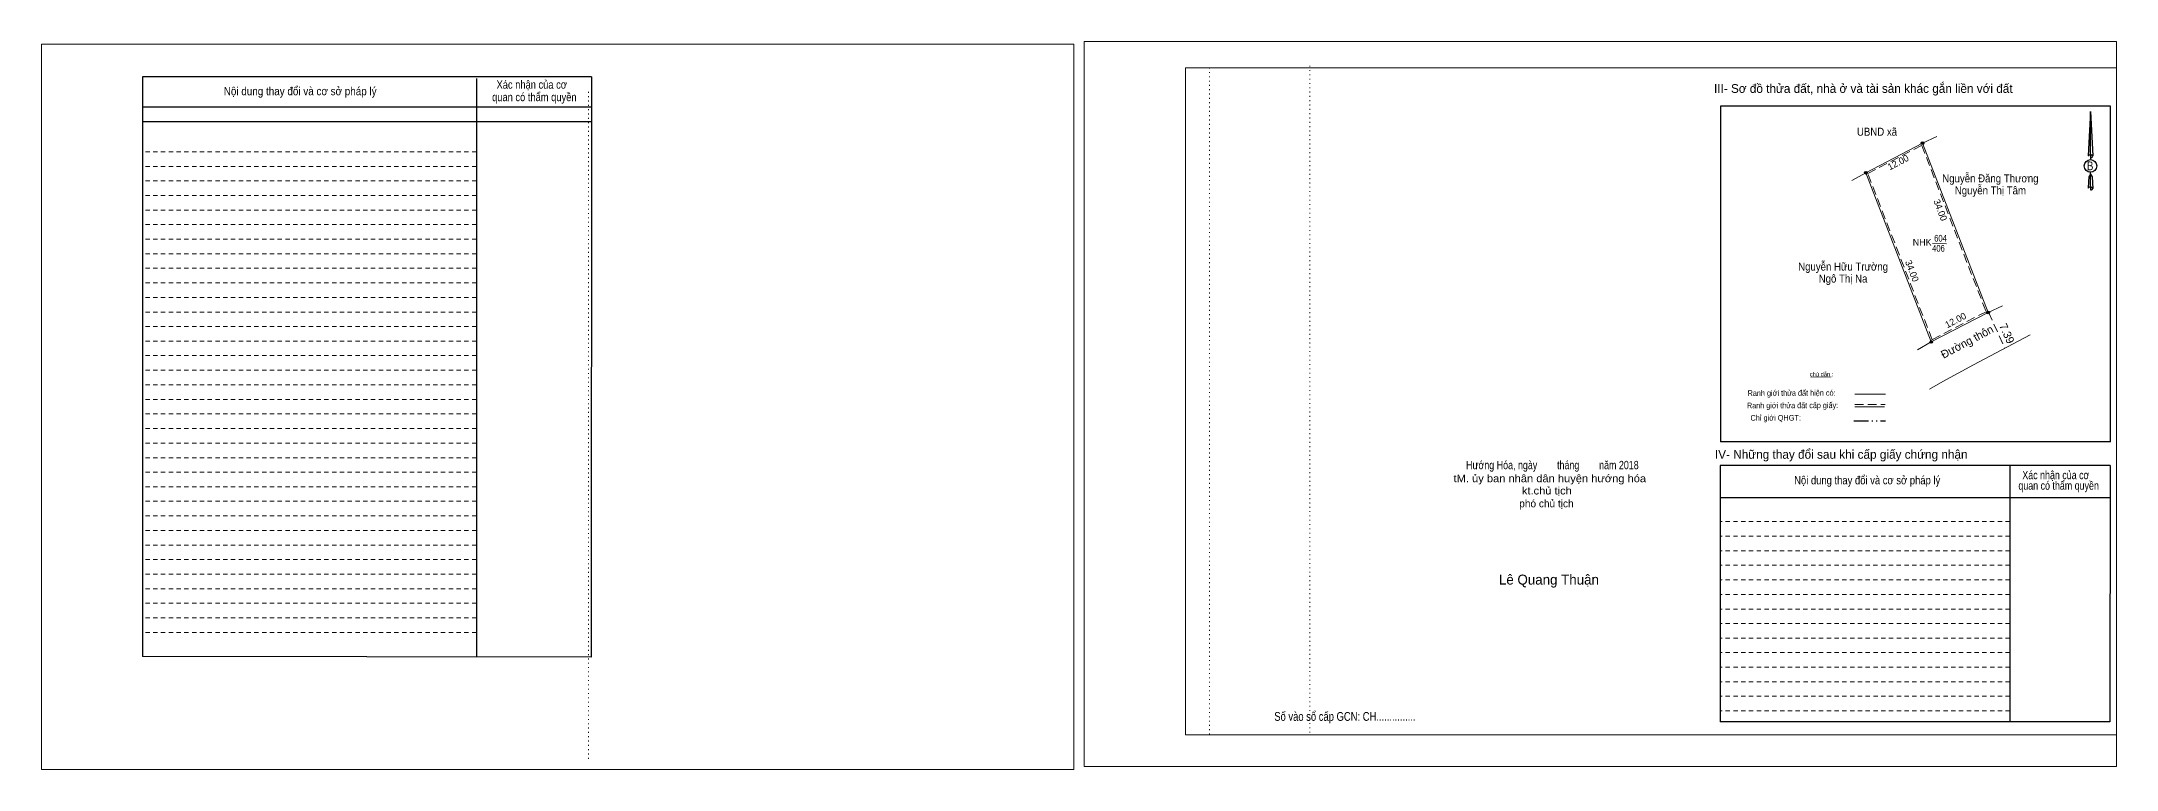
# Model space of a CAD drawing. Header units: metres. Extents: x 548169 to 548817, y 1837776 to 1837921.
# Drawn here: x 548427.6 to 548816.6, y 1837782.3 to 1837918.6 of the extents above; entities that cross this region are included whole.
import ezdxf
from ezdxf.enums import TextEntityAlignment as Align

# ---------------------------------------------------------------- set-up
doc = ezdxf.new("R2010")
doc.units = ezdxf.units.M
doc.header["$LTSCALE"] = 0.54
for name, pattern in [('DASH_DOUBLE_DOT', [9.2, 5, -1.2, 0.3, -1.2, 0.3, -1.2]), ('DOTTED', [1.5, 0.3, -1.2]), ('MEDIUM_DASHED', [4.5, 3, -1.5]), ('SHORT_DASHED', [2.7, 1.5, -1.2])]:
    doc.linetypes.add(name, pattern=pattern)
for name, color, linetype, lineweight in [('18', 7, 'Continuous', 25), ('28', 7, 'SHORT_DASHED', 13), ('3', 7, 'Continuous', 13), ('5', 7, 'DASH_DOUBLE_DOT', 25), ('55', 7, 'Continuous', 13), ('7', 7, 'Continuous', 13), ('8', 7, 'Continuous', 13)]:
    doc.layers.add(name, color=color, linetype=linetype, lineweight=lineweight)

msp = doc.modelspace()

# ---------------------------------------------------------------- hatches: boundary and pattern name
at = {"layer": '8'}
for points in [[(548780.4582, 1837899.61, 1), (548779.9618, 1837899.61, 1)], [(548769.8082, 1837894.08, 1), (548769.3118, 1837894.08, 1)], [(548769.8082, 1837894.08, 1), (548769.3118, 1837894.08, 1)], [(548792.7482, 1837867.91, 1), (548792.2518, 1837867.91, 1)], [(548782.0982, 1837862.38, 1), (548781.6018, 1837862.38, 1)]]:
    msp.add_hatch(color=256, dxfattribs=at).paths.add_polyline_path(points)

# ---------------------------------------------------------------- linework, layer by layer
at = {"layer": '18'}
for p, q in [((548811.68, 1837905.55), (548812.12, 1837897.22)), ((548811.68, 1837905.55), (548812.12, 1837897.22)), ((548811.68, 1837905.55), (548812.12, 1837897.22)), ((548811.32, 1837898.49), (548811.27, 1837897.23)), ((548811.68, 1837897.46), (548811.68, 1837897.16)), ((548811.68, 1837897.16), (548811.68, 1837896.93)), ((548811.68, 1837896.93), (548811.68, 1837896.6)), ((548811.68, 1837896.93), (548811.68, 1837896.6)), ((548811.68, 1837896.93), (548811.68, 1837896.6)), ((548812.12, 1837897.22), (548812.12, 1837897.23)), ((548811.68, 1837893.79), (548811.68, 1837894.15)), ((548811.68, 1837893.79), (548811.68, 1837894.15)), ((548811.68, 1837893.79), (548811.68, 1837894.15)), ((548811.68, 1837893.79), (548812, 1837893.33)), ((548811.68, 1837893.79), (548812, 1837893.33)), ((548811.68, 1837893.79), (548812, 1837893.33)), ((548812, 1837893.33), (548812.12, 1837891.15)), ((548812, 1837893.33), (548812.12, 1837891.15)), ((548812, 1837893.33), (548812.12, 1837891.15)), ((548811.68, 1837891.43), (548811.68, 1837891.11)), ((548811.68, 1837891.11), (548811.68, 1837890.86)), ((548812.12, 1837891.15), (548812.12, 1837891.16))]:
    msp.add_line(p, q, dxfattribs=at)
for points in [[(548811.68, 1837897.46), (548811.68, 1837905.55), (548811.32, 1837898.49)], [(548811.68, 1837891.43), (548811.68, 1837893.79), (548811.4, 1837893.33), (548811.32, 1837892.45), (548811.27, 1837891.16)]]:
    msp.add_lwpolyline(points, dxfattribs=at)
msp.add_ellipse((548811.6928, 1837895.354), major_axis=(0, 1.1864), ratio=0.983453, dxfattribs=at)
for centre, start_param, end_param in [((548811.6932, 1837897.1822), 1.57079633, 3.07445202), ((548811.6932, 1837897.1822), 0.06714063, 1.57079633), ((548811.6932, 1837897.1822), 4.71238898, 6.28318531), ((548811.6932, 1837891.1268), 2.49106941, 3.07427841), ((548811.6932, 1837891.1268), 1.57079633, 2.49106941), ((548811.6932, 1837891.1268), 0.06714063, 1.57079633), ((548811.6932, 1837891.1268), 4.71238898, 6.28318531)]:
    msp.add_ellipse(centre, major_axis=(0.4277, 0), ratio=0.655448, start_param=start_param, end_param=end_param, dxfattribs=at)
at = {"layer": '28', "linetype": 'Continuous', "lineweight": 25}
for p, q in [((548530.67, 1837912.03), (548446.51, 1837912.03)), ((548509.1, 1837911.74), (548509.13, 1837803.42)), ((548530.67, 1837912.03), (548530.6, 1837803.35)), ((548530.67, 1837906.35), (548446.61, 1837906.35)), ((548530.67, 1837906.35), (548446.61, 1837906.35)), ((548530.67, 1837903.62), (548446.61, 1837903.62)), ((548815.43, 1837843.69), (548742.32, 1837843.69)), ((548796.56, 1837839.24), (548796.59, 1837791.25)), ((548815.36, 1837839.24), (548815.34, 1837791.25)), ((548815.34, 1837833.15), (548742.27, 1837833.15)), ((548530.6, 1837803.35), (548446.51, 1837803.47)), ((548815.34, 1837791.25), (548742.27, 1837791.25))]:
    msp.add_line(p, q, dxfattribs=at)
at = {"layer": '28'}
for p, q in [((548509.1, 1837898.01), (548446.51, 1837898.01)), ((548509.1, 1837895.27), (548446.51, 1837895.27)), ((548509.1, 1837892.57), (548446.51, 1837892.57)), ((548509.1, 1837889.79), (548446.51, 1837889.79)), ((548509.1, 1837887.08), (548446.51, 1837887.08)), ((548509.1, 1837884.35), (548446.51, 1837884.35)), ((548509.1, 1837881.62), (548446.51, 1837881.62)), ((548509.1, 1837878.9), (548446.51, 1837878.9)), ((548509.1, 1837876.17), (548446.51, 1837876.17)), ((548509.1, 1837873.44), (548446.51, 1837873.44)), ((548509.1, 1837870.73), (548446.51, 1837870.73)), ((548509.1, 1837867.98), (548446.51, 1837867.98)), ((548509.1, 1837865.28), (548446.51, 1837865.28)), ((548509.1, 1837862.55), (548446.51, 1837862.55)), ((548509.1, 1837859.81), (548446.51, 1837859.81)), ((548509.1, 1837857.11), (548446.51, 1837857.11)), ((548509.1, 1837854.35), (548446.51, 1837854.35)), ((548509.1, 1837851.62), (548446.51, 1837851.62)), ((548509.1, 1837848.89), (548446.51, 1837848.89)), ((548509.1, 1837846.16), (548446.51, 1837846.16)), ((548509.1, 1837843.43), (548446.51, 1837843.43)), ((548509.1, 1837840.7), (548446.51, 1837840.7)), ((548509.1, 1837837.98), (548446.51, 1837837.98)), ((548509.1, 1837835.24), (548446.51, 1837835.24)), ((548509.1, 1837832.54), (548446.51, 1837832.54)), ((548509.1, 1837829.78), (548446.51, 1837829.78)), ((548509.1, 1837827.09), (548446.51, 1837827.09)), ((548796.58, 1837828.74), (548742.27, 1837828.74)), ((548509.1, 1837824.33), (548446.51, 1837824.33)), ((548796.58, 1837826), (548742.27, 1837826)), ((548796.58, 1837823.27), (548742.27, 1837823.27)), ((548509.1, 1837821.62), (548446.51, 1837821.62)), ((548509.1, 1837818.89), (548446.51, 1837818.89)), ((548796.58, 1837820.55), (548742.27, 1837820.55)), ((548509.1, 1837816.14), (548446.51, 1837816.14)), ((548796.58, 1837817.82), (548742.27, 1837817.82)), ((548796.58, 1837815.08), (548742.27, 1837815.08)), ((548509.1, 1837813.43), (548446.51, 1837813.43)), ((548509.1, 1837810.69), (548446.51, 1837810.69)), ((548796.58, 1837812.33), (548742.27, 1837812.33)), ((548509.1, 1837807.95), (548446.51, 1837807.95)), ((548796.59, 1837809.62), (548742.27, 1837809.62)), ((548796.59, 1837806.91), (548742.27, 1837806.91)), ((548796.59, 1837804.19), (548742.27, 1837804.19)), ((548796.59, 1837801.45), (548742.27, 1837801.45)), ((548796.59, 1837798.71), (548742.27, 1837798.71)), ((548796.59, 1837796), (548742.27, 1837796)), ((548796.59, 1837793.28), (548742.27, 1837793.28))]:
    msp.add_line(p, q, dxfattribs=at)
at = {"layer": '28', "linetype": 'Continuous', "lineweight": 25}
for points in [[(548530.67, 1837912.03), (548446.51, 1837912.03), (548446.51, 1837803.47)], [(548815.43, 1837843.69), (548815.43, 1837906.52), (548742.32, 1837906.52), (548742.32, 1837843.69)], [(548815.36, 1837839.24), (548742.27, 1837839.24), (548742.27, 1837791.25)]]:
    msp.add_lwpolyline(points, dxfattribs=at)
at = {"layer": '3'}
for p, q in [((548642.01, 1837913.75), (548816.57, 1837913.75)), ((548642.01, 1837788.79), (548642.01, 1837913.75)), ((548816.57, 1837913.75), (548816.57, 1837787.75)), ((548642.01, 1837788.79), (548816.57, 1837788.79))]:
    msp.add_line(p, q, dxfattribs=at)
at = {"layer": '3', "linetype": 'DOTTED'}
for p, q in [((548646.53, 1837913.75), (548646.53, 1837788.79)), ((548665.37, 1837914.12), (548665.37, 1837789.15)), ((548530.12, 1837909.2), (548530.12, 1837784.25))]:
    msp.add_line(p, q, dxfattribs=at)
at = {"layer": '3'}
for points in [[(548427.58, 1837782.3), (548621.12, 1837782.3), (548621.12, 1837918.14), (548427.58, 1837918.14)], [(548427.58, 1837918.14), (548621.12, 1837918.14), (548621.12, 1837782.3), (548427.58, 1837782.3)], [(548427.58, 1837782.3), (548621.12, 1837782.3), (548621.12, 1837918.14), (548427.58, 1837918.14)], [(548623.04, 1837782.86), (548816.57, 1837782.86), (548816.57, 1837918.65), (548623.04, 1837918.65)]]:
    msp.add_lwpolyline(points, close=True, dxfattribs=at)
msp.add_lwpolyline([(548649.08, 1837913.75), (548816.57, 1837913.75), (548816.57, 1837788.79), (548649.08, 1837788.79)], dxfattribs=at)
at = {"layer": '5'}
msp.add_line((548767.36, 1837847.61), (548773.25, 1837847.61), dxfattribs=at)
at = {"layer": '55'}
for p, q in [((548767.49, 1837852.57), (548773.25, 1837852.57)), ((548767.54, 1837850.25), (548773.06, 1837850.25)), ((548767.54, 1837850.25), (548773.06, 1837850.25))]:
    msp.add_line(p, q, dxfattribs=at)
at = {"layer": '55', "linetype": 'MEDIUM_DASHED'}
msp.add_line((548767.53, 1837850.65), (548773.18, 1837850.65), dxfattribs=at)
at = {"layer": '7'}
msp.add_line((548759.26, 1837855.8), (548763.07, 1837855.86), dxfattribs=at)
at = {"layer": '8'}
for p, q in [((548780.21, 1837899.61), (548782.92, 1837900.84)), ((548769.56, 1837894.08), (548766.98, 1837892.59)), ((548782.08, 1837880.79), (548784.72, 1837880.77)), ((548792.5, 1837867.91), (548795.21, 1837869.14)), ((548781.85, 1837862.38), (548779.27, 1837860.89)), ((548789.78, 1837858.1), (548800.37, 1837863.74))]:
    msp.add_line(p, q, dxfattribs=at)
at = {"layer": '8', "linetype": 'MEDIUM_DASHED'}
msp.add_line((548792.57, 1837867.94), (548795.63, 1837861.21), dxfattribs=at)
at = {"layer": '8'}
for points in [[(548769.56, 1837894.08), (548780.21, 1837899.61), (548792.5, 1837867.91), (548781.85, 1837862.38)], [(548780.21, 1837899.61), (548792.5, 1837867.91), (548781.85, 1837862.38), (548769.56, 1837894.08)]]:
    msp.add_lwpolyline(points, close=True, dxfattribs=at)
at = {"layer": '8', "linetype": 'MEDIUM_DASHED'}
msp.add_lwpolyline([(548769.94, 1837893.94), (548780.05, 1837899.19), (548792.12, 1837868.05), (548782.01, 1837862.8)], close=True, dxfattribs=at)
at = {"layer": '8'}
msp.add_lwpolyline([(548781.49, 1837853.54), (548784.03, 1837854.94), (548789.78, 1837858.1)], dxfattribs=at)
at = {"layer": '8', "lineweight": 25}
for centre in [(548780.21, 1837899.61), (548769.56, 1837894.08), (548769.56, 1837894.08), (548792.5, 1837867.91), (548781.85, 1837862.38)]:
    msp.add_circle(centre, 0.2482, dxfattribs=at)

# ---------------------------------------------------------------- texts
at = {"layer": '18'}
for s, height, width, p in [('B', 1.629, 0.85, (548811.625, 1837894.55)), ('Hướng Hóa, ngày        tháng        năm 2018', 1.56, 0.8, (548710.82, 1837838.54)), ('tM. ủy ban nhân dân huyện hướng hóa', 1.415, 1.1, (548710.34, 1837836.11)), ('kt.chủ tịch', 1.415, 1.1, (548709.78, 1837833.81)), ('Số vào sổ cấp GCN: CH...............', 1.65, 0.8, (548671.925, 1837791.41))]:
    msp.add_text(s, height=height, dxfattribs=dict(at, width=width)).set_placement(p, align=Align.CENTER)
for s, height, p in [('phó chủ tịch', 1.415, (548709.705, 1837831.41)), ('Lê Quang Thuận', 1.867, (548710.17, 1837816.93))]:
    msp.add_text(s, height=height, dxfattribs=at).set_placement(p, align=Align.CENTER)
at = {"layer": '28'}
for s, height, width, p in [('Nội dung thay đổi và cơ sở pháp lý', 1.537, 0.9, (548476.075, 1837908.59)), ('Nội dung thay đổi và cơ sở pháp lý', 1.537, 0.9, (548476.075, 1837908.59)), (' quan có thẩm quyền', 1.537, 0.85, (548519.725, 1837907.48)), (' quan có thẩm quyền', 1.537, 0.85, (548519.725, 1837907.48)), ('Xác nhận của cơ', 1.537, 0.85, (548519.48, 1837909.82)), ('Xác nhận của cơ', 1.537, 0.85, (548519.48, 1837909.82)), ('Xác nhận của cơ', 1.556, 0.8, (548805.2, 1837836.67)), ('Nội dung thay đổi và cơ sở pháp lý', 1.556, 0.85, (548769.835, 1837835.71)), (' quan có thẩm quyền', 1.556, 0.8, (548805.49, 1837834.7))]:
    msp.add_text(s, height=height, dxfattribs=dict(at, width=width)).set_placement(p, align=Align.CENTER)
for s, p in [('III- Sơ đồ thửa đất, nhà ở và tài sản khác gắn liền với đất', (548769.105, 1837909.03)), ('IV- Những thay đổi sau khi cấp giấy chứng nhận', (548764.97, 1837840.5))]:
    msp.add_text(s, height=1.65, dxfattribs=at).set_placement(p, align=Align.CENTER)
at = {"layer": '55'}
for s, height, width, p in [('Ranh giới thửa đất hiện có:', 1.065, 0.8, (548755.6587, 1837852.2865)), ('Ranh giới thửa đất cấp giấy:', 1.06, 0.8, (548755.8437, 1837849.9671)), ('Chỉ giới QHGT:', 1.06, 0.85, (548752.6837, 1837847.6398))]:
    msp.add_text(s, height=height, rotation=0.135, dxfattribs=dict(at, width=width)).set_placement(p, align=Align.CENTER)
at = {"layer": '7'}
msp.add_text('chú dẫn :', height=0.7841, rotation=359.974, dxfattribs=at).set_placement((548761.2848, 1837855.9389), align=Align.CENTER)
at = {"layer": '8'}
for s, height, width, p in [('UBND xã', 1.5, 0.9, (548771.675, 1837901.01)), ('Nguyễn Đăng Thương', 1.5, 0.9, (548792.925, 1837892.27)), ('Nguyễn Thị Tâm', 1.5, 0.9, (548792.93, 1837890.02)), ('406', 1.25, 0.85, (548783.195, 1837879.3)), ('604', 1.25, 0.85, (548783.58, 1837881.18)), ('Nguyễn Hữu Trường', 1.5, 0.9, (548765.315, 1837875.75)), ('Ngô Thị Na', 1.5, 0.9, (548765.31, 1837873.5))]:
    msp.add_text(s, height=height, dxfattribs=dict(at, width=width)).set_placement(p, align=Align.CENTER)
for s, rotation, p in [('12.00', 27.441, (548775.917, 1837895.465)), ('34.00', 291.191, (548782.964, 1837886.8609)), ('34.00', 291.191, (548777.654, 1837875.4509)), ('12.00', 27.441, (548786.697, 1837865.885))]:
    msp.add_text(s, height=1.25, rotation=rotation, dxfattribs=at).set_placement(p, align=Align.CENTER)
msp.add_text('NHK', height=1.25, dxfattribs=at).set_placement((548780.135, 1837880.43), align=Align.CENTER)
for s, rotation, p in [('Đường thôn', 28.039, (548784.15, 1837859.21)), ('7.39', 294.408, (548794.53, 1837865.44))]:
    msp.add_text(s, height=1.5, rotation=rotation, dxfattribs=at).set_placement(p)

doc.saveas('drawing.dxf')
